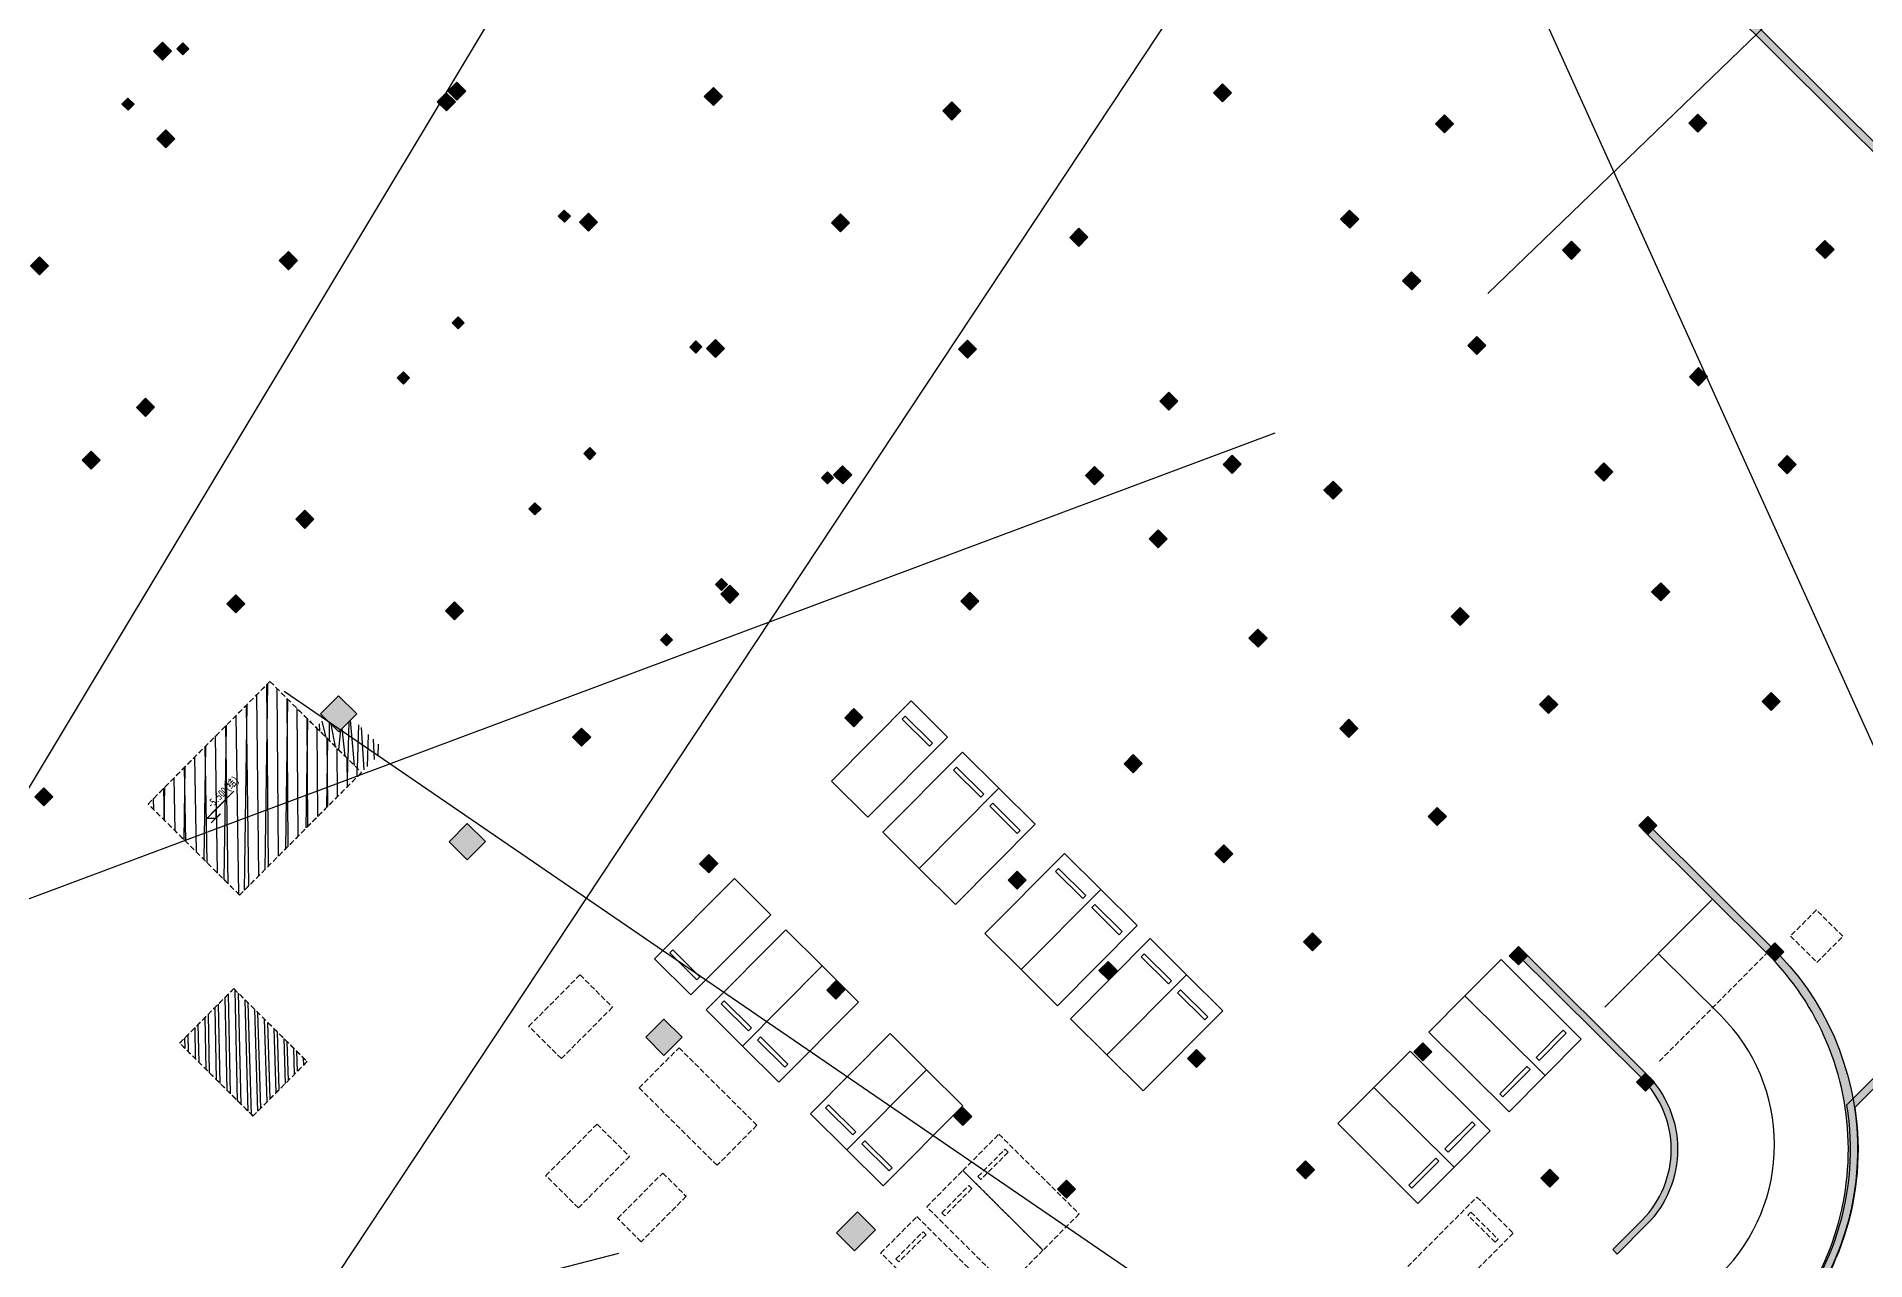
# Model space of a CAD drawing. Extents: x 517381295 to 519272522, y 3499086963 to 3500603577.
# Drawn here: x 518486592 to 518572306, y 3500236285 to 3500293650 of the extents above; entities that cross this region are included whole.
import ezdxf

# ---------------------------------------------------------------- set-up
doc = ezdxf.new("R2010")
doc.units = 0
doc.header["$LTSCALE"] = 1000
doc.header["$MEASUREMENT"] = 0
for name, pattern in [('__附着_A09-地下室平面_TEN25IWV_设计区$0$__附着_A09-地下室平面_TEN25IWV_设计区$0$HIDDEN', [0.375, 0.25, -0.125]), ('DASH', [0.35, 0.25, -0.1]), ('HIDDEN', [0.375, 0.25, -0.125])]:
    doc.linetypes.add(name, pattern=pattern)
doc.layers.get('0').update_dxf_attribs({"linetype": 'CONTINUOUS'})
doc.layers.get('DEFPOINTS').update_dxf_attribs({"color": 8, "linetype": 'CONTINUOUS'})
for name, color, linetype in [('0-TEXT', 7, 'CONTINUOUS'), ('__附着_A09-地下室平面_TEN25IWV_设计区$0$__附着_A09-地下室平面_TEN25IWV_设计区$0$AD-LEVL-HIGH', 61, 'CONTINUOUS'), ('__附着_A09-地下室平面_TEN25IWV_设计区$0$__附着_A09-地下室平面_TEN25IWV_设计区$0$AE-ABOV', 154, '__附着_A09-地下室平面_TEN25IWV_设计区$0$__附着_A09-地下室平面_TEN25IWV_设计区$0$HIDDEN'), ('__附着_A09-地下室平面_TEN25IWV_设计区$0$C-XREF-EXT', 7, 'CONTINUOUS'), ('AD-LEVL-HIGH', 61, 'CONTINUOUS'), ('AD-SIGN', 195, 'CONTINUOUS'), ('AE-ABOV', 154, 'HIDDEN'), ('AE-ELEV-3', 252, 'CONTINUOUS'), ('AE-EQPM', 70, 'CONTINUOUS'), ('AE-FLOR', 151, 'CONTINUOUS'), ('AE-HOLE', 211, 'CONTINUOUS'), ('AE-STRU-HACH', 40, 'CONTINUOUS'), ('AE-WALL', 255, 'CONTINUOUS'), ('C-XREF-EXT', 7, 'CONTINUOUS'), ('COLUMN', 50, 'CONTINUOUS'), ('PUB_HATCH', 8, 'CONTINUOUS'), ('S_WALL', 2, 'CONTINUOUS'), ('S_WALL_HACH', 30, 'CONTINUOUS'), ('设备基础', 151, 'CONTINUOUS')]:
    doc.layers.add(name, color=color, linetype=linetype)
doc.layers.add('修改圈注', color=2, linetype='CONTINUOUS', plot=False)
doc.styles.add('__附着_A09-地下室平面_TEN25IWV_设计区$0$__附着_A09-地下室平面_TEN25IWV_设计区$0$TH-STYLE1', font='STFANGSO.TTF', dxfattribs={"width": 0.7})
doc.styles.add('TH-STYLE1', font='STFANGSO.TTF', dxfattribs={"width": 0.7})
pattern_1 = [(45, (-2e-06, 0), (-336.7596, 336.7596), [])]

# ---------------------------------------------------------------- blocks, each defined once
blk = doc.blocks.new('ffdgdgfdgfdhdhdfg')
at = {"layer": 'COLUMN'}
h = blk.add_hatch(color=8, dxfattribs=at)
h.dxf.hatch_style = 1
h.paths.add_polyline_path([(300, -300), (300, 300), (-300, 300), (-300, -300)])
blk.add_lwpolyline([(300, 300), (-300, 300), (-300, -300), (300, -300)], close=True, dxfattribs=at)
blk = doc.blocks.new('fdhfhfhgfdhgfhgf')
at = {"layer": 'COLUMN'}
h = blk.add_hatch(color=8, dxfattribs=at)
h.dxf.hatch_style = 1
h.paths.add_polyline_path([(17365, -5612), (17365, -4412), (18565, -4412), (18565, -5612)])
h = blk.add_hatch(color=8, dxfattribs=at)
h.dxf.hatch_style = 1
h.paths.add_polyline_path([(17365, -14112), (17365, -12912), (18565, -12912), (18565, -14112)])
h = blk.add_hatch(color=8, dxfattribs=at)
h.dxf.hatch_style = 1
h.paths.add_polyline_path([(17365, -27112), (17365, -25912), (18565, -25912), (18565, -27112)])
h = blk.add_hatch(color=8, dxfattribs=at)
h.dxf.hatch_style = 1
h.paths.add_polyline_path([(17365, -39912), (17365, -38712), (18765, -38712), (18765, -39912)])
for points in [[(17365, -4412), (18565, -4412), (18565, -5612), (17365, -5612)], [(17365, -12912), (18565, -12912), (18565, -14112), (17365, -14112)], [(17365, -25912), (18565, -25912), (18565, -27112), (17365, -27112)], [(17365, -38712), (18765, -38712), (18765, -39912), (17365, -39912)]]:
    blk.add_lwpolyline(points, close=True, dxfattribs=at)
at = {"xscale": -0.9999999999999998, "rotation": 359.9999999994657}
for p in [(14165, 11538), (17715, 11588), (17715, 2038), (30465, 2038)]:
    blk.add_blockref('ffdgdgfdgfdhdhdfg', p, dxfattribs=at)
blk = doc.blocks.new('_FZH')
blk.add_lwpolyline([(-0.5, -0.5), (0.5, -0.5), (0.5, 0.5), (-0.5, 0.5)], close=True)
at = {"layer": 'PUB_HATCH'}
blk.add_solid([(-0.5, -0.5), (0.5, -0.5), (-0.5, 0.5), (0.5, 0.5)], dxfattribs=at)
blk = doc.blocks.new('5567657')
at = {"layer": 'DEFPOINTS', "color": 3}
for p, q in [((-468136, -401817), (-467536, -402417)), ((-468136, -402417), (-467536, -401817))]:
    blk.add_line(p, q, dxfattribs=at)
at = {"layer": 'COLUMN', "xscale": 600.0000004244503, "yscale": 599.9999994146638, "zscale": 599.9999994146638, "rotation": 359.9999999832802}
blk.add_blockref('_FZH', (-467836, -402117), dxfattribs=at)
blk = doc.blocks.new('400x400')
at = {"layer": 'COLUMN'}
blk.add_lwpolyline([(200, 200), (-200, 200), (-200, -200), (200, -200)], close=True, dxfattribs=at)
at = {"layer": 'DEFPOINTS', "color": 3}
for p, q in [((-200, 200), (200, -200)), ((-200, -200), (200, 200))]:
    blk.add_line(p, q, dxfattribs=at)
at = {"layer": 'PUB_HATCH'}
blk.add_solid([(-200, -200), (200, -200), (-200, 200), (200, 200)], dxfattribs=at)
blk = doc.blocks.new('rgsgdr')
for name, p in [('5567657', (-1789772, -902698)), ('400x400', (-2260508, -1305415)), ('400x400', (-2256858, -1305415)), ('5567657', (-1800972, -905698)), ('5567657', (-1792572, -905698)), ('5567657', (-1792572, -913798)), ('5567657', (-1782072, -913798)), ('5567657', (-1781372, -913798)), ('400x400', (-2260508, -1323615)), ('400x400', (-2256858, -1323615)), ('400x400', (-2249808, -1323615)), ('5567657', (-1800622, -922898)), ('5567657', (-1781372, -922498)), ('5567657', (-1773072, -922498)), ('5567657', (-1798722, -930898)), ('400x400', (-2260508, -1332315)), ('400x400', (-2256858, -1332315)), ('400x400', (-2249808, -1332315)), ('5567657', (-1781372, -930898)), ('5567657', (-1773072, -930898)), ('5567657', (-1765672, -930898)), ('5567657', (-1798722, -939298)), ('400x400', (-2260508, -1341015)), ('5567657', (-1789072, -939498)), ('400x400', (-2256858, -1341015)), ('400x400', (-2249808, -1341015)), ('5567657', (-1781372, -939298)), ('5567657', (-1773072, -939298)), ('5567657', (-1765672, -939298)), ('5567657', (-1756122, -939298)), ('5567657', (-1798722, -947698)), ('5567657', (-1789072, -947698)), ('5567657', (-1781372, -947698)), ('5567657', (-1773072, -947698)), ('5567657', (-1768147, -947698)), ('5567657', (-1756122, -947698)), ('5567657', (-1749822, -947698)), ('5567657', (-1773072, -951898)), ('5567657', (-1768147, -951898)), ('5567657', (-1756122, -951798)), ('5567657', (-1798722, -956098)), ('5567657', (-1765672, -956098)), ('5567657', (-1756122, -956098)), ('5567657', (-1749822, -956098)), ('5567657', (-1741422, -956098)), ('5567657', (-1789072, -958498)), ('5567657', (-1781372, -958498)), ('5567657', (-1773072, -958498)), ('5567657', (-1798722, -964498)), ('5567657', (-1789072, -964498)), ('5567657', (-1781372, -964498)), ('5567657', (-1773072, -964498)), ('5567657', (-1765672, -964498)), ('5567657', (-1756122, -964498)), ('5567657', (-1749822, -964498)), ('5567657', (-1741422, -964498)), ('5567657', (-1797722, -970348)), ('5567657', (-1789072, -970348)), ('5567657', (-1781372, -970348)), ('5567657', (-1773072, -970348)), ('5567657', (-1765672, -970348)), ('5567657', (-1758222, -970348)), ('5567657', (-1749822, -970348)), ('5567657', (-1789172, -977648)), ('5567657', (-1781372, -977648)), ('5567657', (-1775022, -977648)), ('5567657', (-1766422, -977648)), ('5567657', (-1758222, -977648)), ('5567657', (-1781372, -986048)), ('5567657', (-1775022, -986048)), ('5567657', (-1766422, -986048))]:
    blk.add_blockref(name, p)
blk = doc.blocks.new('*U35')
for p, q in [((-200, 200), (200, 200)), ((0, 0), (-200, 200)), ((-200, 0), (200, 0)), ((200, 200), (0, 0)), ((200, 200), (1000, 200))]:
    blk.add_line(p, q)
at = {"style": 'TH-STYLE1', "width": 0.7}
blk.add_attdef('标高', (280, 334), '', height=250, dxfattribs=at)
blk = doc.blocks.new('GDDGGDGS')
at = {"layer": 'AE-ABOV'}
h = blk.add_hatch(dxfattribs=at)
h.set_pattern_fill('ANSI31', color=2, scale=300, angle=-45.15729)
h.set_pattern_definition(pattern_1)
h.paths.add_polyline_path([(90450, 65650), (82350, 65650), (82350, 71700), (90450, 71700)])
h = blk.add_hatch(dxfattribs=at)
h.set_pattern_fill('ANSI31', color=2, scale=300, angle=-45.15729)
h.set_pattern_definition(pattern_1)
h.paths.add_polyline_path([(91950, 65650), (91950, 67750), (91050, 67750), (91050, 68650), (90450, 68650), (90450, 65650)])
h = blk.add_hatch(dxfattribs=at)
h.set_pattern_fill('ANSI31', color=1, scale=300, angle=-45.15729)
h.set_pattern_definition([(45, (-2e-06, -150), (-336.7596, 336.7596), [])])
h.paths.add_polyline_path([(79050, 57900), (75450, 57900), (75450, 62750), (79050, 62750)])
at = {"layer": 'AE-ABOV', "color": 8}
for points in [[(90450, 65650), (82350, 65650), (82350, 71700), (90450, 71700)], [(79050, 57900), (75450, 57900), (75450, 62750), (79050, 62750)]]:
    blk.add_lwpolyline(points, close=True, dxfattribs=at)
at = {"layer": 'AD-LEVL-HIGH'}
ref = blk.add_blockref('*U35', (84112, 68976), dxfattribs=dict(at, xscale=1.500000000000001, yscale=1.500000000000001, zscale=1.500000000000001, rotation=5.623632075214441e-06))
ref.add_attrib('标高', '-5.500(结)', (84283, 69426), dxfattribs={"layer": '0', "height": 375, "rotation": 0.00001, "style": 'TH-STYLE1', "width": 0.7})
blk = doc.blocks.new('A$C381D5761')
at = {"layer": 'S_WALL_HACH'}
h = blk.add_hatch(color=256, dxfattribs=at)
h.dxf.hatch_style = 1
h.paths.add_polyline_path([(182004, 143013), (173598, 143013), (173598, 154113), (124948, 154113), (124948, 176363), (15398, 176363), (15398, 154663), (17498, 154663), (17498, 139463), (92198, 139463), (92198, 100013), (9048, 100013), (9048, 12046), (12297, 8863), (125098, 8863), (125098, 8513), (12154, 8513), (8698, 11899), (8698, 100363), (91848, 100363), (91848, 139113), (17148, 139113), (17148, 154313), (15048, 154313), (15048, 176713), (125298, 176713), (125298, 154463), (173948, 154463), (173948, 143363), (182086, 143363)])
edge = h.paths.add_edge_path()
edge.add_line((181453, 140663), (173948, 140663))
edge.add_line((173948, 140663), (173948, 135263))
edge.add_line((173948, 135263), (170398, 135263))
edge.add_line((170398, 135263), (170398, 13813))
edge.add_line((170398, 13813), (137673, 13813))
edge.add_arc((127148, 21613), 13100, -90.00003, -36.54257, ccw=False)
edge.add_line((127148, 8513), (125098, 8513))
edge.add_line((125098, 8513), (125098, 8863))
edge.add_line((125098, 8863), (127148, 8863))
edge.add_arc((127148, 21613), 12750, 269.99999, 324.24542)
edge.add_line((137495, 14163), (170048, 14163))
edge.add_line((170048, 14163), (170048, 135613))
edge.add_line((170048, 135613), (173598, 135613))
edge.add_line((173598, 135613), (173598, 141013))
edge.add_line((173598, 141013), (181535, 141013))
edge.add_line((181535, 141013), (181453, 140663))
at = {"layer": 'S_WALL'}
blk.add_lwpolyline([(181453, 140663), (173948, 140663), (173948, 135263), (170398, 135263), (170398, 13813), (137673, 13813, -0.237576), (127148, 8513), (125098, 8513), (125098, 8863), (127148, 8863, 0.241212), (137495, 14163), (170048, 14163), (170048, 135613), (173598, 135613), (173598, 141013), (181535, 141013)], format="xyb", close=True, dxfattribs=at)
blk = doc.blocks.new('A$C072B5631')
at = {"layer": '设备基础', "color": 8, "linetype": 'DASH'}
for points in [[(85451, 101531), (86664, 102751), (85423, 103985), (84210, 102765)], [(25079, 98534), (27477, 100945), (29001, 99428), (26604, 97018)], [(30249, 95649), (32118, 97528), (35769, 93896), (33901, 92017)], [(25876, 91536), (28274, 93946), (29798, 92430), (27401, 90020)], [(29241, 89530), (31356, 91657), (32455, 90564), (30340, 88437)]]:
    blk.add_lwpolyline(points, close=True, dxfattribs=at)
blk = doc.blocks.new('*U298')
for p, q in [((-200, 200), (200, 200)), ((0, 0), (-200, 200)), ((-200, 0), (200, 0)), ((200, 200), (0, 0)), ((200, 200), (1000, 200))]:
    blk.add_line(p, q)
at = {"style": '__附着_A09-地下室平面_TEN25IWV_设计区$0$__附着_A09-地下室平面_TEN25IWV_设计区$0$TH-STYLE1', "width": 0.7}
blk.add_attdef('标高', (280, 334), '', height=250, dxfattribs=at)
blk = doc.blocks.new('__附着_A09-地下室平面_TEN25IWV_设计区$0$A$C6B6D446E')
at = {"layer": '__附着_A09-地下室平面_TEN25IWV_设计区$0$__附着_A09-地下室平面_TEN25IWV_设计区$0$AE-ABOV'}
h = blk.add_hatch(dxfattribs=at)
h.set_pattern_fill('ANSI31', color=2, scale=300, angle=-45.15729)
h.set_pattern_definition([(45, (534309.2, 500000.1), (-673.5192, 673.5192), [])])
h.paths.add_polyline_path([(90454, 565650), (82354, 565650), (82354, 571700), (90454, 571700)])
h = blk.add_hatch(dxfattribs=at)
h.set_pattern_fill('ANSI31', color=2, scale=300, angle=-45.15729)
h.set_pattern_definition([(45, (4.2, 500000.06), (-336.7596, 336.7596), [])])
h.paths.add_polyline_path([(91954, 565650), (91954, 567750), (91054, 567750), (91054, 568650), (90454, 568650), (90454, 565650)])
h = blk.add_hatch(dxfattribs=at)
h.set_pattern_fill('ANSI31', color=1, scale=300, angle=-45.15729)
h.set_pattern_definition([(45, (4.2, 499850.06), (-336.7596, 336.7596), [])])
h.paths.add_polyline_path([(79054, 557900), (75454, 557900), (75454, 562750), (79054, 562750)])
at = {"layer": '__附着_A09-地下室平面_TEN25IWV_设计区$0$__附着_A09-地下室平面_TEN25IWV_设计区$0$AE-ABOV', "color": 8}
for points in [[(90454, 565650), (82354, 565650), (82354, 571700), (90454, 571700)], [(79054, 557900), (75454, 557900), (75454, 562750), (79054, 562750)]]:
    blk.add_lwpolyline(points, close=True, dxfattribs=at)
at = {"layer": '__附着_A09-地下室平面_TEN25IWV_设计区$0$__附着_A09-地下室平面_TEN25IWV_设计区$0$AD-LEVL-HIGH'}
ref = blk.add_blockref('*U298', (84116, 568976), dxfattribs=dict(at, xscale=1.500000000000002, yscale=1.500000000000002, zscale=1.500000000000002, rotation=5.623632079455175e-06))
ref.add_attrib('标高', '-5.500(结)', (84287, 569426), dxfattribs={"layer": '0', "height": 375, "style": '__附着_A09-地下室平面_TEN25IWV_设计区$0$__附着_A09-地下室平面_TEN25IWV_设计区$0$TH-STYLE1', "width": 0.7})
blk = doc.blocks.new('parking lot')
at = {"layer": 'AE-EQPM'}
for p, q in [((-900, 4400), (-900, 4600)), ((-900, 4600), (900, 4600)), ((900, 4400), (-900, 4400)), ((900, 4600), (900, 4400))]:
    blk.add_line(p, q, dxfattribs=at)
blk.add_lwpolyline([(-1200, 0), (-1200, 5300), (1200, 5300), (1200, 0)], close=True, dxfattribs=at)
blk = doc.blocks.new('cw')
at = {"layer": 'AE-EQPM', "linetype": 'DASH'}
for points in [[(-1200, 5300), (1200, 5300), (1200, 0), (-1200, 0)], [(-900, 900), (900, 900), (900, 700), (-900, 700)]]:
    blk.add_lwpolyline(points, close=True, dxfattribs=at)
blk = doc.blocks.new('fdhhdfgdgdgfshfdhdssdfds')
at = {"layer": 'AE-ELEV-3', "xscale": -1, "rotation": 179.9999999999999}
for p in [(372724.3, 521600), (375124.3, 521600), (378774.3, 521600), (381174.3, 521600)]:
    blk.add_blockref('parking lot', p, dxfattribs=at)
at = {"layer": 'AE-EQPM', "xscale": -1, "rotation": 90}
for p in [(359724.3, 548550), (359724.3, 545150), (359724.3, 542750), (359724.3, 538250), (359724.3, 535850)]:
    blk.add_blockref('parking lot', p, dxfattribs=at)
at = {"layer": 'AE-EQPM'}
for name, p, rotation in [('parking lot', (366174.3, 548550), 270), ('parking lot', (366174.3, 545150), 270), ('parking lot', (366174.3, 542750), 270), ('parking lot', (366174.3, 538416.4), 270), ('parking lot', (366174.3, 536016.4), 270), ('parking lot', (366174.3, 532750), 270), ('cw', (353324.3, 532512.7), 180.0000000009088), ('cw', (356374.3, 532512.7), 180.0000000324333), ('cw', (358774.3, 532512.7), 180.0000000324333), ('parking lot', (366174.3, 530350), 270), ('cw', (373681.1, 513350), 90)]:
    blk.add_blockref(name, p, dxfattribs=dict(at, rotation=rotation))

msp = doc.modelspace()

# ---------------------------------------------------------------- hatches: boundary and pattern name
at = {"layer": 'AE-STRU-HACH'}
h = msp.add_hatch(color=256, dxfattribs=at)
h.dxf.hatch_style = 1
edge = h.paths.add_edge_path()
edge.add_line((518556039.7, 3500250992.6), (518562031.2, 3500245033.9))
edge.add_arc((518558505.6, 3500241488.7), 4999.8, -44.84466, 45.159255, ccw=False)
edge.add_line((518562050.6, 3500237962.9), (518560675.5, 3500236580.3))
edge.add_line((518560675.5, 3500236580.3), (518560462.8, 3500236791.8))
edge.add_line((518560462.8, 3500236791.8), (518561837.9, 3500238174.4))
edge.add_arc((518558505.7, 3500241488.7), 4699.8, 315.154617, 405.159981)
edge.add_line((518561819.6, 3500244821.2), (518555828.2, 3500250779.8))
edge.add_line((518555828.2, 3500250779.8), (518555934, 3500250886.2))
edge.add_line((518555934, 3500250886.2), (518556039.7, 3500250992.6))
edge = h.paths.add_edge_path()
edge.add_line((518561927.8, 3500256913.1), (518567919.3, 3500250954.5))
edge.add_arc((518558750.1, 3500241480.5), 13184.4, -45.564619, 45.936637, ccw=False)
edge.add_line((518567980.6, 3500232066.3), (518564560.1, 3500228627))
edge.add_line((518564560.1, 3500228627), (518564302.9, 3500228882.7))
edge.add_line((518564302.9, 3500228882.7), (518567722.9, 3500232321.6))
edge.add_arc((518558486.3, 3500241496.3), 13018.9, 315.192778, 407.495301)
edge.add_line((518567282.5, 3500251094.1), (518561681, 3500256664.9))
edge.add_line((518561681, 3500256664.9), (518561892.6, 3500256877.6))
edge.add_line((518561892.6, 3500256877.6), (518561927.8, 3500256913.1))

# ---------------------------------------------------------------- linework, layer by layer
at = {"layer": 'AD-SIGN'}
msp.add_lwpolyline([(518561502.3, 3500231597.5), (518565557.1, 3500235674.4, 0.4142136), (518565523.9, 3500247765.9), (518562597.7, 3500250676.1)], format="xyb", dxfattribs=at)
at = {"layer": 'AE-FLOR', "linetype": 'Continuous'}
msp.add_line((518560094.3, 3500248159), (518565101, 3500253193.2), dxfattribs=at)
at = {"layer": 'AE-HOLE', "color": 8, "linetype": 'DASH'}
msp.add_lwpolyline([(518562646.9, 3500245620.4), (518567653.6, 3500250654.6)], dxfattribs=at)
at = {"layer": 'AE-WALL'}
for points in [[(518562140.6, 3500256701.5), (518568309.3, 3500250566.6, -0.4101269), (518567971.6, 3500232075.3), (518564551.1, 3500228635.9), (518564302.9, 3500228882.7), (518567722.9, 3500232321.6, 0.4142136), (518567672.5, 3500250706.3), (518561893.8, 3500256453.4), (518562105.3, 3500256666.1)], [(518556039.7, 3500250992.6), (518562031.2, 3500245033.9, -0.4142336), (518562050.6, 3500237962.9), (518560675.5, 3500236580.3), (518560462.8, 3500236791.8), (518561837.9, 3500238174.4, 0.414241), (518561819.6, 3500244821.2), (518555828.2, 3500250779.8)]]:
    msp.add_lwpolyline(points, format="xyb", close=True, dxfattribs=at)
at = {"layer": '修改圈注', "color": 5}
msp.add_lwpolyline([(518475689.2, 3500240879.8), (518650688.9, 3500532430.9)], dxfattribs=at)
at = {"layer": '修改圈注', "color": 1}
for points in [[(518573271.9, 3500259115.1), (518450313.1, 3500530823.1)], [(518490574.9, 3500220336.4), (518631944.2, 3500433940.9)], [(518544631.4, 3500275062.4), (518280692.6, 3500176387.8)], [(518513863.5, 3500236607.9), (518280692.6, 3500176387.8)]]:
    msp.add_lwpolyline(points, dxfattribs=at)
at = {"layer": '修改圈注', "color": 2}
msp.add_lwpolyline([(518554612.2, 3500281606.5), (518680590.3, 3500403117.6)], dxfattribs=at)
at = {"layer": '修改圈注', "color": 4}
msp.add_lwpolyline([(518498199, 3500262962.5), (518625614.6, 3500175735.9)], dxfattribs=at)

# ---------------------------------------------------------------- block references
at = {"xscale": -0.9999999999999999, "rotation": 45.15729226566767}
msp.add_blockref('fdhfhfhgfdhgfhgf', (518509863.8, 3500278179.4), dxfattribs=at)
at = {"layer": '0-TEXT', "rotation": 45.15729226620189}
msp.add_blockref('fdhhdfgdgdgfshfdhdssdfds', (518655430.1, 3499611455.6), dxfattribs=at)
at = {"layer": '__附着_A09-地下室平面_TEN25IWV_设计区$0$C-XREF-EXT', "rotation": 45.15729226620189}
msp.add_blockref('__附着_A09-地下室平面_TEN25IWV_设计区$0$A$C6B6D446E', (518839106.9, 3499796143.7), dxfattribs=at)
at = {"layer": 'C-XREF-EXT', "rotation": 45.15729226620189}
for name, p in [('A$C381D5761', (518484523.2, 3500136095.5)), ('rgsgdr', (519159305.2, 3502813814.8)), ('GDDGGDGS', (518484584.2, 3500148725.2))]:
    msp.add_blockref(name, p, dxfattribs=at)
at = {"layer": 'C-XREF-EXT'}
msp.add_blockref('A$C072B5631', (518484584.2, 3500148725.2), dxfattribs=at)

doc.saveas('drawing.dxf')
